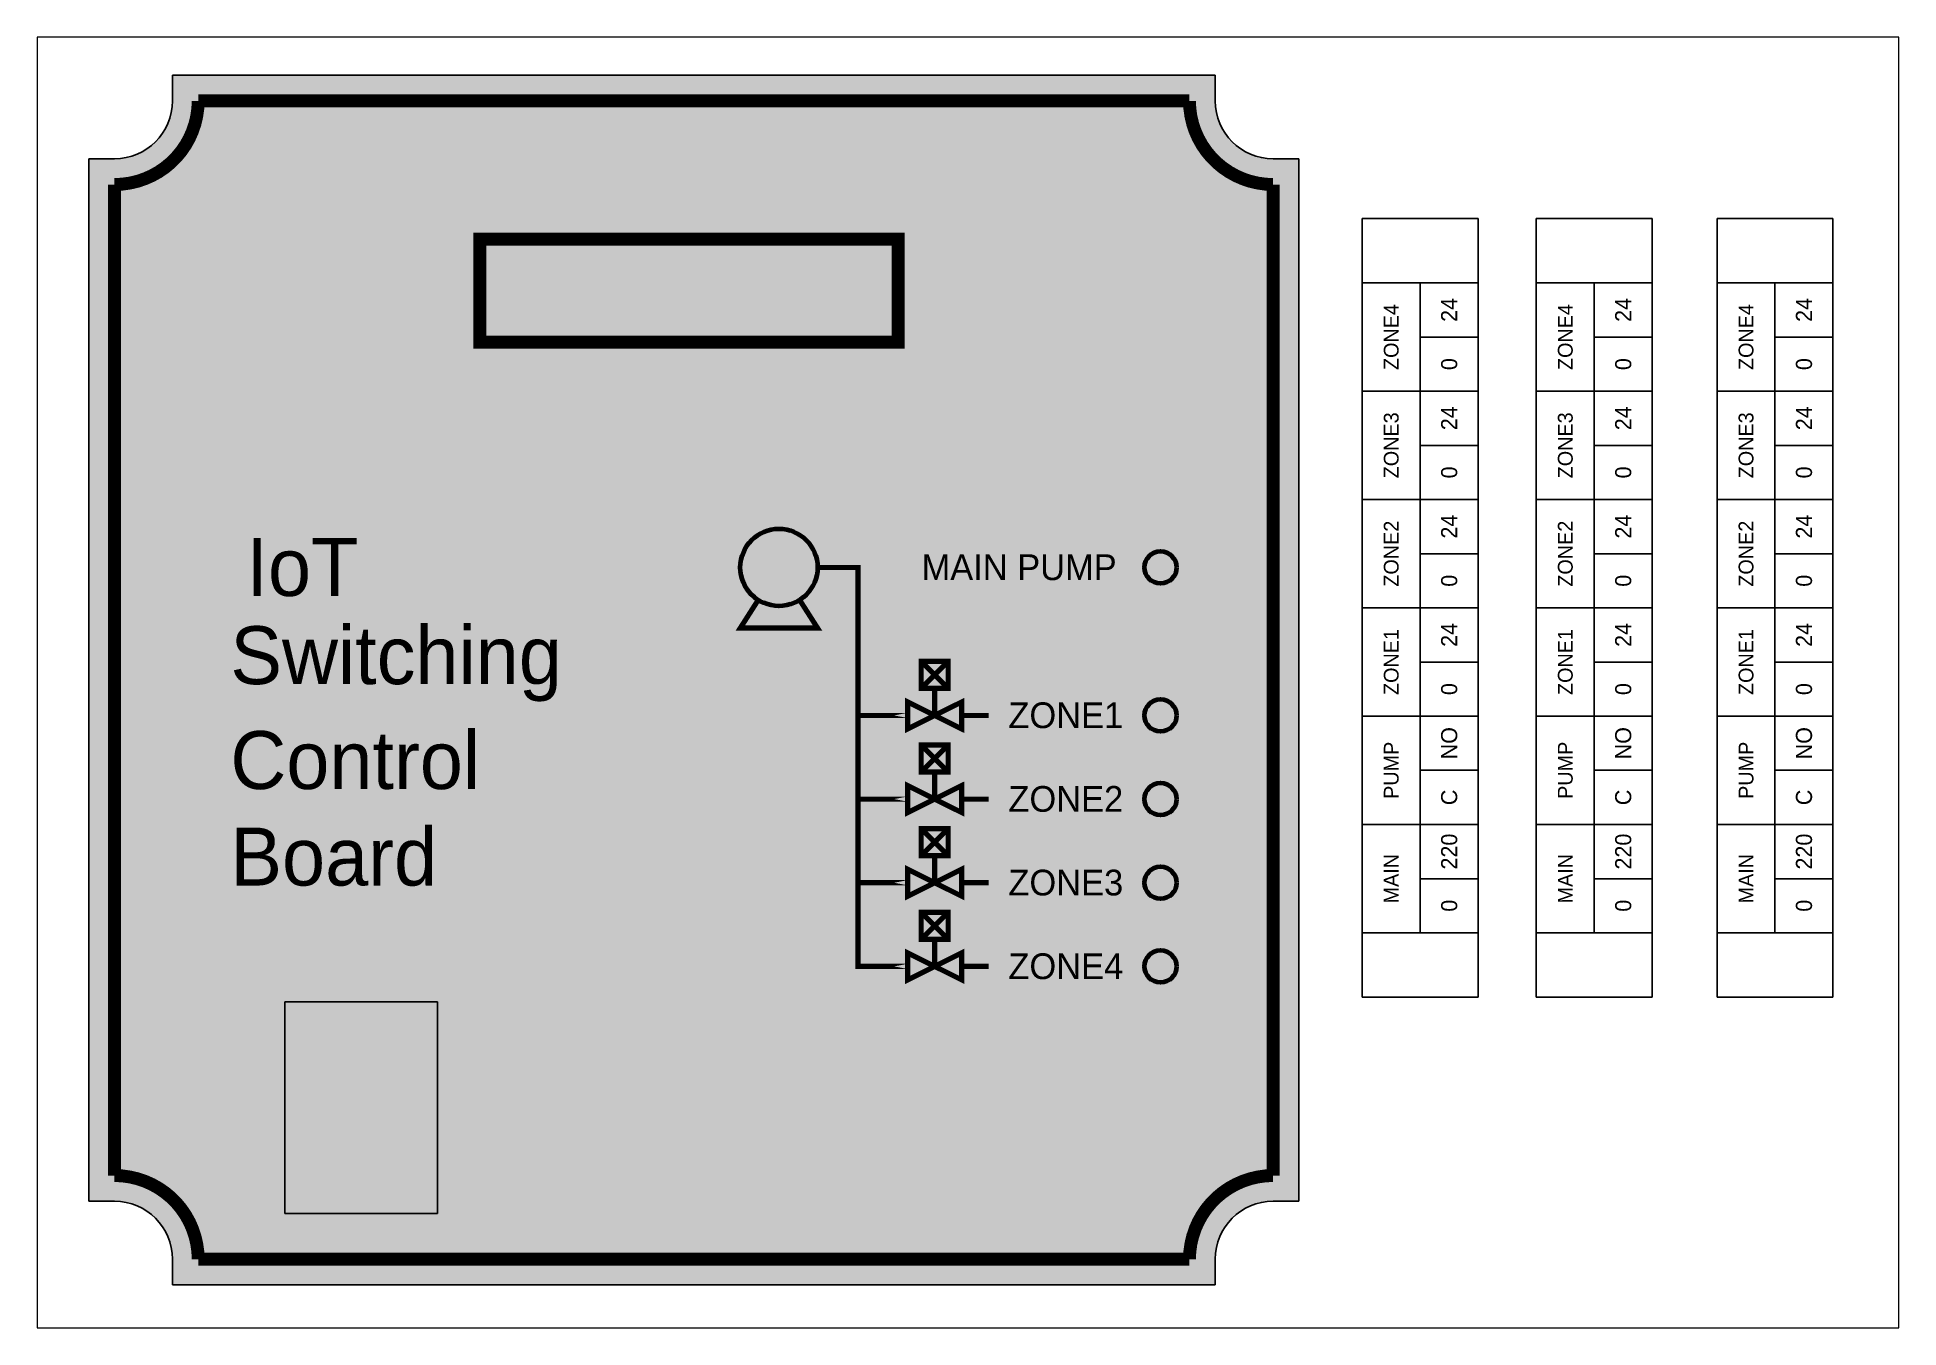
# Paper-space layout 'StickerA4 (20x20)' of a CAD drawing. Header units: millimetres. Extents: x 0 to 290, y 1 to 202.
# The model-space entities are those that its viewports show. They can reach past a viewport. Long polylines and large blocks are cut down to what shows.
import ezdxf
from ezdxf.enums import TextEntityAlignment as Align

# ---------------------------------------------------------------- set-up
doc = ezdxf.new("R2010")
doc.units = ezdxf.units.MM
doc.header["$LTSCALE"] = 0.5
for name, color, linetype in [('Background', 160, 'Continuous'), ('Boarder', 7, 'Continuous'), ('Cutout', 6, 'Continuous'), ('LabelTerminal', 5, 'Continuous')]:
    doc.layers.add(name, color=color, linetype=linetype)
doc.styles.add('ATTR', font='romans.shx', dxfattribs={"width": 0.8, "height": 1.2})
doc.styles.add('style1', font='ARLRDBD.TTF')
picture_1 = doc.add_image_def('image1.png', size_in_pixel=(336, 466))

# ---------------------------------------------------------------- blocks, each defined once
blk = doc.blocks.new('ValveSymbol')
at = {"const_width": 1}
for points in [[(-2.62, 10.5), (2.62, 5.25)], [(-2.62, 5.25), (2.62, 10.5)], [(0, 0), (0, 5.25)], [(5.25, 0), (10.5, 0)]]:
    blk.add_lwpolyline(points, dxfattribs=at)
for points in [[(-2.62, 5.25), (-2.62, 10.5), (2.62, 10.5), (2.62, 5.25)], [(-5.25, 0), (-10.5, 0)], [(5.25, -2.62), (5.25, 2.62), (-5.25, -2.62), (-5.25, 2.62)]]:
    blk.add_lwpolyline(points, close=True, dxfattribs=at)
at = {"style": 'ATTR', "width": 0.8, "flags": 9}
blk.add_attdef('ESTCODE', (-10.5, 0), '', height=0.000042, dxfattribs=at)

msp = doc.modelspace()

# ---------------------------------------------------------------- hatches: boundary and pattern name
at = {"layer": 'Background'}
h = msp.add_hatch(color=256, dxfattribs=at)
h.paths.add_polyline_path([(625.1, 828.23), (463.1, 828.23), (463.1, 824.23, -0.414214), (454.1, 815.23), (450.1, 815.23), (450.1, 653.23), (454.1, 653.23, -0.414214), (463.1, 644.23), (463.1, 640.23), (625.1, 640.23), (625.1, 644.23, -0.414214), (634.1, 653.23), (638.1, 653.23), (638.1, 815.23), (634.1, 815.23, -0.414214), (625.1, 824.23)])
h.paths.add_polyline_path([(621.1, 824.23, 0.414214), (634.1, 811.23), (634.1, 657.23, 0.414214), (621.1, 644.23), (467.1, 644.23, 0.414214), (454.1, 657.23), (454.1, 811.23, 0.414214), (467.1, 824.23)], flags=16)
h.paths.add_polyline_path([(575.85, 802.73), (575.85, 786.73), (510.85, 786.73), (510.85, 802.73)], flags=0)
h.paths.add_polyline_path([(563.32, 751.73), (569.61, 751.73), (569.61, 728.73), (573.12, 728.73), (577.32, 728.73), (577.32, 730.83), (581.52, 728.73), (581.52, 732.93), (579.42, 732.93), (579.42, 737.13), (583.62, 737.13), (583.62, 732.93), (581.52, 732.93), (581.52, 728.73), (585.72, 730.83), (585.72, 726.63), (581.52, 728.73), (577.32, 726.63), (577.32, 728.73), (573.12, 728.73), (569.61, 728.73), (569.61, 715.73), (573.12, 715.73), (577.32, 715.73), (577.32, 717.83), (581.52, 715.73), (581.52, 719.93), (579.42, 719.93), (579.42, 724.13), (583.62, 724.13), (583.62, 719.93), (581.52, 719.93), (581.52, 715.73), (585.72, 717.83), (585.72, 713.63), (581.52, 715.73), (577.32, 713.63), (577.32, 715.73), (573.12, 715.73), (569.61, 715.73), (569.61, 702.73), (573.12, 702.73), (577.32, 702.73), (577.32, 704.83), (581.52, 702.73), (581.52, 706.93), (579.42, 706.93), (579.42, 711.13), (583.62, 711.13), (583.62, 706.93), (581.52, 706.93), (581.52, 702.73), (585.72, 704.83), (585.72, 700.63), (581.52, 702.73), (577.32, 700.63), (577.32, 702.73), (573.12, 702.73), (569.61, 702.73), (569.61, 689.73), (573.12, 689.73), (577.32, 689.73), (577.32, 691.83), (581.52, 689.73), (581.52, 693.93), (579.42, 693.93), (579.42, 698.13), (583.62, 698.13), (583.62, 693.93), (581.52, 693.93), (581.52, 689.73), (585.72, 691.83), (585.72, 687.63), (581.52, 689.73), (577.32, 687.63), (577.32, 689.73), (573.12, 689.73), (569.61, 689.73), (569.61, 751.73), (563.32, 751.73, -0.256394), (560.54, 746.67), (563.32, 742.31), (551.32, 742.31), (554.1, 746.67, -0.256394), (551.32, 751.73, -1)], flags=0)
h.paths.add_polyline_path([(619.1, 751.73, -1), (614.1, 751.73, -1)], flags=0)
h.paths.add_polyline_path([(619.1, 728.73, -1), (614.1, 728.73, -1)], flags=0)
h.paths.add_polyline_path([(619.1, 715.73, -1), (614.1, 715.73, -1)], flags=0)
h.paths.add_polyline_path([(619.1, 702.73, -1), (614.1, 702.73, -1)], flags=0)
h.paths.add_polyline_path([(619.1, 689.73, -1), (614.1, 689.73, -1)], flags=0)
h.paths.add_polyline_path([(468.9, 697.45), (510.24, 697.45), (510.24, 716.26), (468.9, 716.26)], flags=8)
h.paths.add_polyline_path([(469.24, 712.45), (518.43, 712.45), (518.43, 731.26), (469.24, 731.26)], flags=8)
h.paths.add_polyline_path([(469.19, 728.67), (533.07, 728.67), (533.07, 747.48), (469.19, 747.48)], flags=8)
h.paths.add_polyline_path([(471.31, 742.45), (494.88, 742.45), (494.88, 761.26), (471.31, 761.26)], flags=8)
h.paths.add_polyline_path([(578.09, 747.61), (611.97, 747.61), (611.97, 755.97), (578.09, 755.97)], flags=8)
h.paths.add_polyline_path([(591.94, 685.61), (612.94, 685.61), (612.94, 693.97), (591.94, 693.97)], flags=8)
h.paths.add_polyline_path([(591.94, 698.61), (612.94, 698.61), (612.94, 706.97), (591.94, 706.97)], flags=8)
h.paths.add_polyline_path([(591.94, 711.61), (612.94, 711.61), (612.94, 719.97), (591.94, 719.97)], flags=8)
h.paths.add_polyline_path([(591.94, 724.61), (612.94, 724.61), (612.94, 732.97), (591.94, 732.97)], flags=8)
h = msp.add_hatch(color=160, dxfattribs=at)
h.paths.add_polyline_path([(634.1, 811.23, -0.414214), (621.1, 824.23), (467.1, 824.23, -0.414214), (454.1, 811.23), (454.1, 657.23, -0.414214), (467.1, 644.23), (621.1, 644.23, -0.414214), (634.1, 657.23)])
h.paths.add_polyline_path([(510.85, 786.73), (510.85, 802.73), (575.85, 802.73), (575.85, 786.73)], flags=16)

# ---------------------------------------------------------------- linework, layer by layer
at = {"const_width": 0.8}
for points in [[(573.12, 689.73), (569.61, 689.73), (569.61, 751.73), (563.32, 751.73)], [(573.12, 728.73), (569.61, 728.73)], [(573.12, 715.73), (569.61, 715.73)], [(573.12, 702.73), (569.61, 702.73)]]:
    msp.add_lwpolyline(points, dxfattribs=at)
at = {"layer": 'Boarder'}
for p, q in [((463.1, 828.23), (625.1, 828.23)), ((463.1, 824.23), (463.1, 828.23)), ((625.1, 824.23), (625.1, 828.23)), ((450.1, 653.23), (450.1, 815.23)), ((454.1, 815.23), (450.1, 815.23)), ((634.1, 815.23), (638.1, 815.23)), ((638.1, 815.23), (638.1, 653.23)), ((454.1, 653.23), (450.1, 653.23)), ((634.1, 653.23), (638.1, 653.23)), ((463.1, 644.23), (463.1, 640.23)), ((625.1, 644.23), (625.1, 640.23)), ((625.1, 640.23), (463.1, 640.23))]:
    msp.add_line(p, q, dxfattribs=at)
at = {"layer": 'Boarder', "const_width": 2}
msp.add_lwpolyline([(467.1, 824.23), (621.1, 824.23, 0.414214), (634.1, 811.23), (634.1, 657.23, 0.414214), (621.1, 644.23), (467.1, 644.23, 0.414214), (454.1, 657.23), (454.1, 811.23, 0.414214)], format="xyb", close=True, dxfattribs=at)
msp.add_lwpolyline([(510.85, 802.73), (575.85, 802.73), (575.85, 786.73), (510.85, 786.73)], close=True, dxfattribs=at)
at = {"layer": 'Boarder', "const_width": 0.8}
msp.add_lwpolyline([(560.54, 746.67), (563.32, 742.31), (551.32, 742.31), (554.1, 746.67)], dxfattribs=at)
at = {"layer": 'Boarder', "lineweight": 80}
msp.add_circle((557.32, 751.73), 6, dxfattribs=at)
at = {"layer": 'Boarder'}
for centre, start, end in [((454.1, 824.23), 270, 0), ((634.1, 824.23), 180, 270), ((454.1, 644.23), 0, 90), ((634.1, 644.23), 90, 180)]:
    msp.add_arc(centre, 9, start, end, dxfattribs=at)
at = {"layer": 'Cutout', "color": 7, "lineweight": 80}
for centre in [(616.6, 751.73), (616.6, 728.73), (616.6, 715.73), (616.6, 702.73), (616.6, 689.73)]:
    msp.add_circle(centre, 2.5, dxfattribs=at)
at = {"layer": 'LabelTerminal'}
for p, q in [((647.94, 684.95), (647.94, 805.95)), ((647.94, 805.95), (665.94, 805.95)), ((665.94, 805.95), (665.94, 684.95)), ((674.98, 684.95), (674.98, 805.95)), ((674.98, 805.95), (692.98, 805.95)), ((692.98, 805.95), (692.98, 684.95)), ((703.06, 684.95), (703.06, 805.95)), ((703.06, 805.95), (721.06, 805.95)), ((721.06, 805.95), (721.06, 684.95)), ((647.94, 795.95), (665.94, 795.95)), ((656.94, 694.95), (656.94, 795.95)), ((674.98, 795.95), (692.98, 795.95)), ((683.98, 694.95), (683.98, 795.95)), ((703.06, 795.95), (721.06, 795.95)), ((712.06, 694.95), (712.06, 795.95)), ((665.94, 787.53), (656.94, 787.53)), ((692.98, 787.53), (683.98, 787.53)), ((721.06, 787.53), (712.06, 787.53)), ((665.94, 779.11), (647.94, 779.11)), ((692.98, 779.11), (674.98, 779.11)), ((721.06, 779.11), (703.06, 779.11)), ((665.94, 770.7), (656.94, 770.7)), ((692.98, 770.7), (683.98, 770.7)), ((721.06, 770.7), (712.06, 770.7)), ((665.94, 762.28), (647.94, 762.28)), ((692.98, 762.28), (674.98, 762.28)), ((721.06, 762.28), (703.06, 762.28)), ((665.94, 753.86), (656.94, 753.86)), ((692.98, 753.86), (683.98, 753.86)), ((721.06, 753.86), (712.06, 753.86)), ((665.94, 745.45), (647.94, 745.45)), ((692.98, 745.45), (674.98, 745.45)), ((721.06, 745.45), (703.06, 745.45)), ((665.94, 737.03), (656.94, 737.03)), ((692.98, 737.03), (683.98, 737.03)), ((721.06, 737.03), (712.06, 737.03)), ((665.94, 728.61), (647.94, 728.61)), ((692.98, 728.61), (674.98, 728.61)), ((721.06, 728.61), (703.06, 728.61)), ((665.94, 720.2), (656.94, 720.2)), ((692.98, 720.2), (683.98, 720.2)), ((721.06, 720.2), (712.06, 720.2)), ((665.94, 711.78), (647.94, 711.78)), ((692.98, 711.78), (674.98, 711.78)), ((721.06, 711.78), (703.06, 711.78)), ((665.94, 703.36), (656.94, 703.36)), ((692.98, 703.36), (683.98, 703.36)), ((721.06, 703.36), (712.06, 703.36)), ((665.94, 694.95), (647.94, 694.95)), ((692.98, 694.95), (674.98, 694.95)), ((721.06, 694.95), (703.06, 694.95)), ((665.94, 684.95), (647.94, 684.95)), ((692.98, 684.95), (674.98, 684.95)), ((721.06, 684.95), (703.06, 684.95))]:
    msp.add_line(p, q, dxfattribs=at)

# ---------------------------------------------------------------- block references
at = {"layer": 'Boarder', "xscale": 0.8, "yscale": 0.8, "zscale": 0.8}
for p in [(581.52, 728.73), (581.52, 715.73), (581.52, 702.73), (581.52, 689.73)]:
    msp.add_blockref('ValveSymbol', p, dxfattribs=at)

# ---------------------------------------------------------------- texts
at = {"layer": 'Boarder', "lineweight": 30, "char_height": 9, "attachment_point": 4, "style": 'style1'}
for s, insert in [('{\\C30;I}oT', (474.6, 751.73)), ('{\\C30;S}witching', (472.1, 736.73)), ('{\\C30;C}ontrol', (472.1, 721.73)), ('{\\C30;B}oard', (472.1, 706.73))]:
    msp.add_mtext_dynamic_manual_height_columns(s, width=50.4225, gutter_width=25, heights=[0], dxfattribs=dict(at, insert=insert))
at = {"layer": 'Boarder', "color": 30, "lineweight": 30, "char_height": 4, "attachment_point": 4, "style": 'style1'}
for s, width, insert in [('MAIN PUMP', 33.3682, (579.48, 751.73)), ('ZONE1', 20.9802, (592.97, 728.73)), ('ZONE2', 20.9802, (592.97, 715.73)), ('ZONE3', 20.9802, (592.97, 702.73)), ('ZONE4', 20.9802, (592.97, 689.73))]:
    msp.add_mtext_dynamic_manual_height_columns(s, width=width, gutter_width=25, heights=[0], dxfattribs=dict(at, insert=insert))
at = {"layer": 'LabelTerminal', "style": 'style1'}
for s, height, p in [('ZONE4', 2.3, (652.44, 787.53)), ('24', 2.5, (661.44, 791.74)), ('ZONE4', 2.3, (679.48, 787.53)), ('24', 2.5, (688.48, 791.74)), ('ZONE4', 2.3, (707.56, 787.53)), ('24', 2.5, (716.56, 791.74)), ('0', 2.5, (661.44, 783.32)), ('0', 2.5, (688.48, 783.32)), ('0', 2.5, (716.56, 783.32)), ('ZONE3', 2.3, (652.44, 770.7)), ('24', 2.5, (661.44, 774.91)), ('ZONE3', 2.3, (679.48, 770.7)), ('24', 2.5, (688.48, 774.91)), ('ZONE3', 2.3, (707.56, 770.7)), ('24', 2.5, (716.56, 774.91)), ('0', 2.5, (661.44, 766.49)), ('0', 2.5, (688.48, 766.49)), ('0', 2.5, (716.56, 766.49)), ('ZONE2', 2.3, (652.44, 753.86)), ('24', 2.5, (661.44, 758.07)), ('ZONE2', 2.3, (679.48, 753.86)), ('24', 2.5, (688.48, 758.07)), ('ZONE2', 2.3, (707.56, 753.86)), ('24', 2.5, (716.56, 758.07)), ('0', 2.5, (661.44, 749.66)), ('0', 2.5, (688.48, 749.66)), ('0', 2.5, (716.56, 749.66)), ('ZONE1', 2.3, (652.44, 737.03)), ('24', 2.5, (661.44, 741.24)), ('ZONE1', 2.3, (679.48, 737.03)), ('24', 2.5, (688.48, 741.24)), ('ZONE1', 2.3, (707.56, 737.03)), ('24', 2.5, (716.56, 741.24)), ('0', 2.5, (661.44, 732.82)), ('0', 2.5, (688.48, 732.82)), ('0', 2.5, (716.56, 732.82)), ('NO', 2.5, (661.44, 724.41)), ('NO', 2.5, (688.48, 724.41)), ('NO', 2.5, (716.56, 724.41)), ('PUMP', 2.3, (652.44, 720.2)), ('PUMP', 2.3, (679.48, 720.2)), ('PUMP', 2.3, (707.56, 720.2)), ('C', 2.5, (661.44, 715.99)), ('C', 2.5, (688.48, 715.99)), ('C', 2.5, (716.56, 715.99)), ('220', 2.5, (661.44, 707.57)), ('220', 2.5, (688.48, 707.57)), ('220', 2.5, (716.56, 707.57)), ('MAIN', 2.3, (652.44, 703.36)), ('MAIN', 2.3, (679.48, 703.36)), ('MAIN', 2.3, (707.56, 703.36)), ('0', 2.5, (661.44, 699.16)), ('0', 2.5, (688.48, 699.16)), ('0', 2.5, (716.56, 699.16))]:
    msp.add_text(s, height=height, rotation=90, dxfattribs=at).set_placement(p, align=Align.MIDDLE_CENTER)

# ---------------------------------------------------------------- pictures from other files: only their frames are drawn
image = msp.add_image(picture_1, insert=(480.56, 651.34), size_in_units=(23.7, 32.87))
image.dxf.flags = 15

psp = doc.layouts.new('StickerA4 (20x20)')

# ---------------------------------------------------------------- viewports
at = {"layer": 'Defpoints'}
psp.add_viewport(center=(144.98, 101.61), size=(289.19, 200.5462), view_center_point=(586.69, 733.85), view_height=200.5462, dxfattribs=at)

doc.saveas('drawing.dxf')
